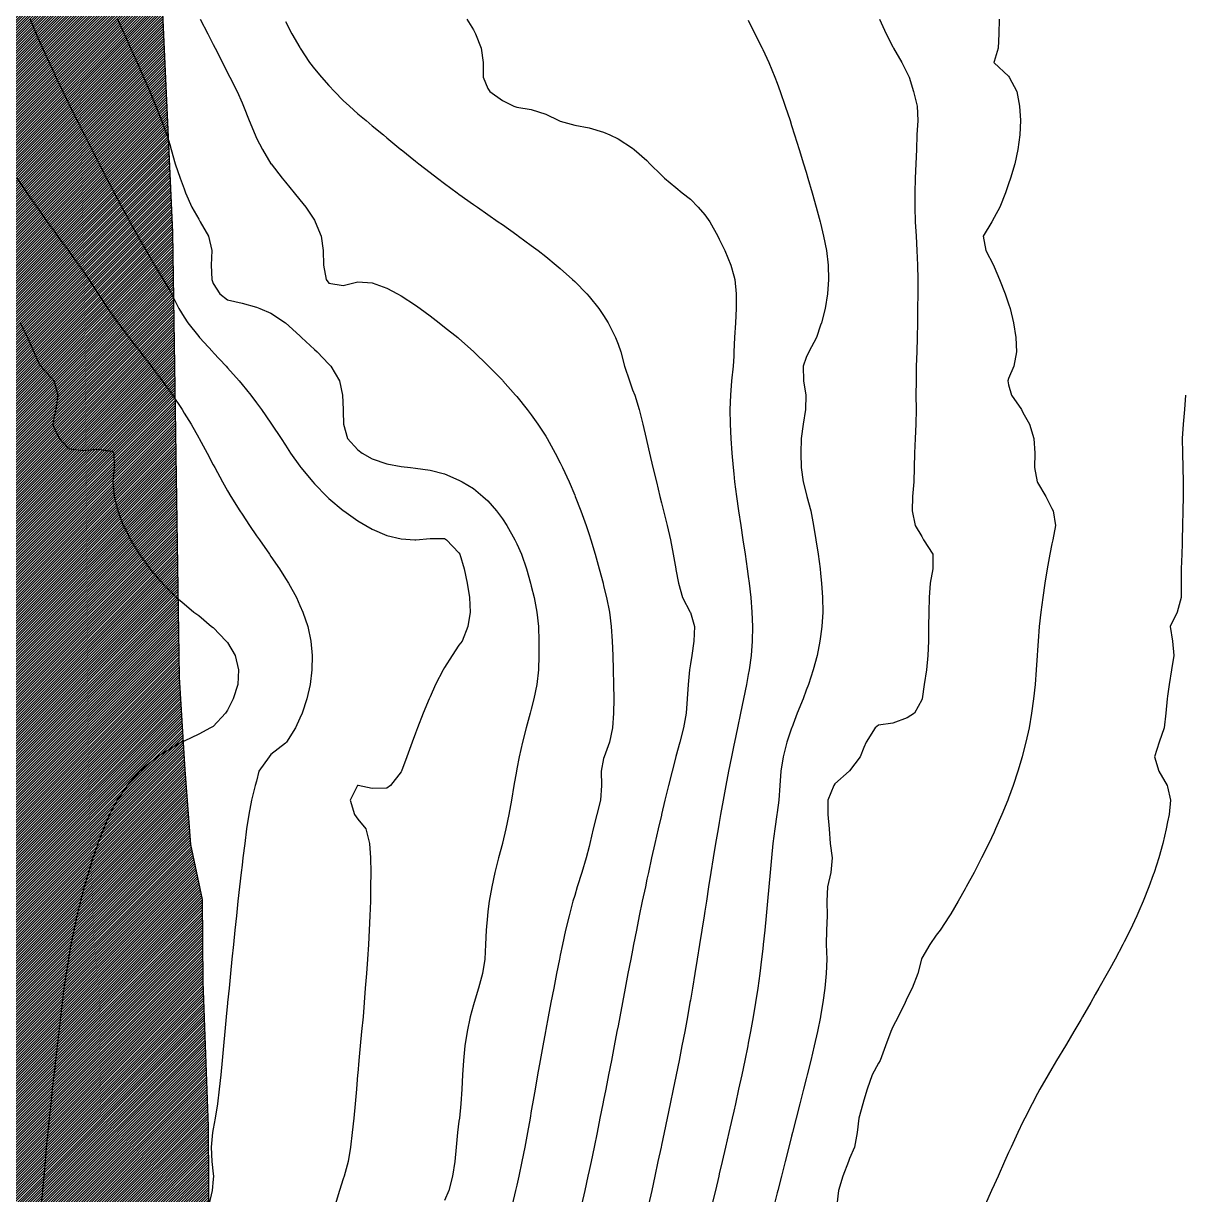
# Model space of a CAD drawing. Extents: x 771911 to 772814, y 1416488 to 1417835.
# Drawn here: x 772544.3 to 772624.6, y 1416984.9 to 1417065.9 of the extents above; entities that cross this region are included whole.
import ezdxf

# ---------------------------------------------------------------- set-up
doc = ezdxf.new("R2010")
doc.units = 0
doc.header["$MEASUREMENT"] = 0
doc.layers.get('0').update_dxf_attribs({"color": 1, "linetype": 'CONTINUOUS'})
for name, color, linetype in [('737', 1, 'CONTINUOUS'), ('737.5', 1, 'CONTINUOUS'), ('738', 1, 'CONTINUOUS'), ('738.5', 1, 'CONTINUOUS'), ('739', 1, 'CONTINUOUS'), ('739.5', 1, 'CONTINUOUS'), ('740', 1, 'CONTINUOUS'), ('740.5', 1, 'CONTINUOUS'), ('741', 1, 'CONTINUOUS'), ('741.5', 1, 'CONTINUOUS'), ('742', 1, 'CONTINUOUS'), ('Kanakpura Main Road', 1, 'CONTINUOUS')]:
    doc.layers.add(name, color=color, linetype=linetype)

msp = doc.modelspace()

# ---------------------------------------------------------------- hatches: boundary and pattern name
at = {"linetype": 'Continuous', "true_color": 0x636466}
h = msp.add_hatch(dxfattribs=at)
h.set_pattern_fill('ANSI31', color=251)
h.set_pattern_definition([(45, (0, 0), (-0.088388347648, 0.088388347648), [])])
h.paths.add_polyline_path([(772529.663, 1416893.852), (772532.317, 1416941.95), (772532.559, 1416965.999), (772532.076, 1416979.351), (772531.03, 1417012.248), (772527.506, 1417083.573), (772524.214, 1417156.039), (772523.418, 1417176.686), (772522.115, 1417199.353), (772521.536, 1417204.533), (772521.053, 1417207.976), (772520.579, 1417211.491), (772520.289, 1417217.122), (772519.964, 1417226.822), (772519.816, 1417250.68), (772520.273, 1417268.563), (772522.605, 1417283.282), (772525.522, 1417301.447), (772526.869, 1417311.396), (772528.059, 1417322.287), (772529.49, 1417328.093), (772530.294, 1417332.651), (772531.743, 1417352.789), (772532.693, 1417364.598), (772533.328, 1417370.55), (772534.985, 1417383.726), (772537.302, 1417392.88), (772541.291, 1417406.731), (772544.402, 1417414.385), (772551.62, 1417429.206), (772563.106, 1417447.417), (772576.99, 1417467.414), (772604.645, 1417507.847), (772622.742, 1417492.162), (772603.422, 1417461.711), (772599.931, 1417456.852), (772593.287, 1417446.476), (772583.409, 1417431.305), (772582.299, 1417429.519), (772575.61, 1417418.568), (772571.91, 1417411.49), (772569.783, 1417407.415), (772568.061, 1417403.473), (772565.556, 1417396.61), (772562.338, 1417386.636), (772560.247, 1417377.387), (772558.28, 1417369.665), (772557.765, 1417366.335), (772557.669, 1417361.187), (772557.106, 1417346.708), (772555.32, 1417330.701), (772553.41, 1417314.167), (772552.204, 1417306.285), (772550.032, 1417297.518), (772548.021, 1417282.477), (772546.407, 1417270.372), (772545.442, 1417261.942), (772545.287, 1417258.026), (772545.12, 1417252.547), (772545.217, 1417247.142), (772545.571, 1417235.88), (772545.93, 1417226.658), (772546.504, 1417216.736), (772547.298, 1417207.515), (772548.282, 1417183.926), (772549.625, 1417158.82), (772550.917, 1417141.964), (772551.963, 1417120.247), (772552.231, 1417098.685), (772552.601, 1417091.317), (772552.681, 1417088.405), (772552.874, 1417085.525), (772553.389, 1417078.816), (772554.617, 1417051.478), (772555.095, 1417020.708), (772555.465, 1417014.289), (772555.867, 1417009.141), (772556.679, 1417005.336), (772556.728, 1416999.64), (772557.09, 1416989.626), (772557.211, 1416970.001), (772557.202, 1416959.929), (772556.929, 1416946.383), (772556.768, 1416928.619), (772556.414, 1416914.819), (772555.683, 1416893.591), (772554.616, 1416887.551), (772553.346, 1416875.804), (772551.917, 1416862.628), (772549.853, 1416853.314), (772547.313, 1416846.224), (772542.339, 1416834.846), (772537.471, 1416825.692), (772534.666, 1416821.406), (772528.157, 1416814.209), (772521.966, 1416808.547), (772517.521, 1416805.742), (772511.224, 1416802.514), (772503.234, 1416799.339), (772493.709, 1416796.429), (772482.914, 1416793.783), (772460.847, 1416789.867), (772437.882, 1416784.364), (772432.008, 1416782.353), (772424.864, 1416779.178), (772419.678, 1416775.104), (772414.334, 1416769.653), (772411, 1416761.663), (772406.767, 1416744.835), (772403.803, 1416731.13), (772397.718, 1416704.513), (772394.278, 1416690.596), (772389.516, 1416667.841), (772365.332, 1416672.898), (772371.18, 1416700.941), (772378.229, 1416728.234), (772383.627, 1416750.728), (772386.926, 1416763.475), (772389.626, 1416774.422), (772393.375, 1416782.52), (772400.123, 1416791.518), (772409.271, 1416799.166), (772422.917, 1416806.064), (772434.914, 1416810.713), (772448.261, 1416813.862), (772458.458, 1416815.812), (772475.854, 1416818.961), (772486.052, 1416821.061), (772495.049, 1416824.36), (772501.048, 1416827.209), (772507.496, 1416830.508), (772513.345, 1416835.457), (772525.192, 1416864.1)])

# ---------------------------------------------------------------- linework, layer by layer
at = {"layer": '737', "color": 0, "linetype": 'Continuous'}
msp.add_polyline3d([(772624.679, 1417040.206, 737), (772624.604, 1417039.206, 737), (772624.508, 1417038.206, 737), (772624.443, 1417037.206, 737), (772624.464, 1417036.206, 737), (772624.491, 1417035.206, 737), (772624.501, 1417034.206, 737), (772624.501, 1417033.206, 737), (772624.49, 1417032.206, 737), (772624.47, 1417031.206, 737), (772624.442, 1417030.206, 737), (772624.434, 1417029.947, 737), (772624.409, 1417029.206, 737), (772624.378, 1417028.206, 737), (772624.368, 1417027.206, 737), (772624.382, 1417026.206, 737), (772624.089, 1417025.206, 737), (772623.618, 1417024.206, 737), (772623.763, 1417023.206, 737), (772623.856, 1417022.206, 737), (772623.7, 1417021.206, 737), (772623.534, 1417020.206, 737), (772623.434, 1417019.388, 737), (772623.41, 1417019.206, 737), (772623.31, 1417018.206, 737), (772623.191, 1417017.206, 737), (772622.855, 1417016.206, 737), (772622.531, 1417015.206, 737), (772622.819, 1417014.206, 737), (772623.407, 1417013.206, 737), (772623.434, 1417013.123, 737), (772623.643, 1417012.206, 737), (772623.532, 1417011.206, 737), (772623.434, 1417010.711, 737), (772623.326, 1417010.206, 737), (772623.103, 1417009.206, 737), (772622.829, 1417008.206, 737), (772622.498, 1417007.206, 737), (772622.434, 1417007.034, 737), (772622.137, 1417006.206, 737), (772621.737, 1417005.206, 737), (772621.434, 1417004.512, 737), (772621.303, 1417004.206, 737), (772620.836, 1417003.206, 737), (772620.434, 1417002.408, 737), (772620.333, 1417002.206, 737), (772619.802, 1417001.206, 737), (772619.434, 1417000.544, 737), (772619.247, 1417000.206, 737), (772618.683, 1416999.206, 737), (772618.434, 1416998.762, 737), (772618.114, 1416998.206, 737), (772617.542, 1416997.206, 737), (772617.434, 1416997.015, 737), (772616.956, 1416996.206, 737), (772616.434, 1416995.319, 737), (772616.364, 1416995.206, 737), (772615.759, 1416994.206, 737), (772615.434, 1416993.652, 737), (772615.165, 1416993.206, 737), (772614.595, 1416992.206, 737), (772614.434, 1416991.908, 737), (772614.058, 1416991.206, 737), (772613.556, 1416990.206, 737), (772613.434, 1416989.959, 737), (772613.077, 1416989.206, 737), (772612.613, 1416988.206, 737), (772612.434, 1416987.822, 737), (772612.159, 1416987.206, 737), (772611.707, 1416986.206, 737), (772611.434, 1416985.605, 737), (772611.26, 1416985.206, 737), (772610.818, 1416984.206, 737)], dxfattribs=at)
at = {"layer": '737.5', "color": 0, "linetype": 'Continuous'}
msp.add_polyline3d([(772611.794, 1417066.206, 737.5), (772611.761, 1417065.206, 737.5), (772611.713, 1417064.206, 737.5), (772611.434, 1417063.286, 737.5), (772611.423, 1417063.206, 737.5), (772611.434, 1417063.188, 737.5), (772612.434, 1417062.277, 737.5), (772612.477, 1417062.206, 737.5), (772612.999, 1417061.206, 737.5), (772613.198, 1417060.206, 737.5), (772613.257, 1417059.206, 737.5), (772613.215, 1417058.206, 737.5), (772613.086, 1417057.206, 737.5), (772612.866, 1417056.206, 737.5), (772612.567, 1417055.206, 737.5), (772612.434, 1417054.813, 737.5), (772612.219, 1417054.206, 737.5), (772611.821, 1417053.206, 737.5), (772611.434, 1417052.493, 737.5), (772611.278, 1417052.206, 737.5), (772610.69, 1417051.206, 737.5), (772610.86, 1417050.206, 737.5), (772611.394, 1417049.206, 737.5), (772611.434, 1417049.091, 737.5), (772611.803, 1417048.206, 737.5), (772612.203, 1417047.206, 737.5), (772612.434, 1417046.533, 737.5), (772612.54, 1417046.206, 737.5), (772612.771, 1417045.206, 737.5), (772612.929, 1417044.206, 737.5), (772612.977, 1417043.206, 737.5), (772612.79, 1417042.206, 737.5), (772612.434, 1417041.352, 737.5), (772612.391, 1417041.206, 737.5), (772612.434, 1417040.925, 737.5), (772612.632, 1417040.206, 737.5), (772613.329, 1417039.206, 737.5), (772613.434, 1417038.998, 737.5), (772613.879, 1417038.206, 737.5), (772614.191, 1417037.206, 737.5), (772614.25, 1417036.206, 737.5), (772614.234, 1417035.206, 737.5), (772614.418, 1417034.206, 737.5), (772614.434, 1417034.163, 737.5), (772615.016, 1417033.206, 737.5), (772615.434, 1417032.381, 737.5), (772615.524, 1417032.206, 737.5), (772615.68, 1417031.206, 737.5), (772615.501, 1417030.206, 737.5), (772615.434, 1417029.919, 737.5), (772615.29, 1417029.206, 737.5), (772615.113, 1417028.206, 737.5), (772614.954, 1417027.206, 737.5), (772614.806, 1417026.206, 737.5), (772614.672, 1417025.206, 737.5), (772614.561, 1417024.206, 737.5), (772614.475, 1417023.206, 737.5), (772614.434, 1417022.584, 737.5), (772614.41, 1417022.206, 737.5), (772614.349, 1417021.206, 737.5), (772614.274, 1417020.206, 737.5), (772614.169, 1417019.206, 737.5), (772614.029, 1417018.206, 737.5), (772613.851, 1417017.206, 737.5), (772613.636, 1417016.206, 737.5), (772613.434, 1417015.402, 737.5), (772613.381, 1417015.206, 737.5), (772613.088, 1417014.206, 737.5), (772612.755, 1417013.206, 737.5), (772612.434, 1417012.33, 737.5), (772612.385, 1417012.206, 737.5), (772611.977, 1417011.206, 737.5), (772611.538, 1417010.206, 737.5), (772611.434, 1417009.977, 737.5), (772611.066, 1417009.206, 737.5), (772610.568, 1417008.206, 737.5), (772610.434, 1417007.945, 737.5), (772610.048, 1417007.206, 737.5), (772609.51, 1417006.206, 737.5), (772609.434, 1417006.07, 737.5), (772608.954, 1417005.206, 737.5), (772608.434, 1417004.334, 737.5), (772608.361, 1417004.206, 737.5), (772607.718, 1417003.206, 737.5), (772607.434, 1417002.867, 737.5), (772606.982, 1417002.206, 737.5), (772606.434, 1417001.272, 737.5), (772606.405, 1417001.206, 737.5), (772606.153, 1417000.206, 737.5), (772605.779, 1416999.206, 737.5), (772605.434, 1416998.519, 737.5), (772605.291, 1416998.206, 737.5), (772604.793, 1416997.206, 737.5), (772604.434, 1416996.526, 737.5), (772604.294, 1416996.206, 737.5), (772603.929, 1416995.206, 737.5), (772603.561, 1416994.206, 737.5), (772603.434, 1416994.011, 737.5), (772603.003, 1416993.206, 737.5), (772602.654, 1416992.206, 737.5), (772602.434, 1416991.455, 737.5), (772602.367, 1416991.206, 737.5), (772602.091, 1416990.206, 737.5), (772601.961, 1416989.206, 737.5), (772601.776, 1416988.206, 737.5), (772601.434, 1416987.417, 737.5), (772601.357, 1416987.206, 737.5), (772600.981, 1416986.206, 737.5), (772600.67, 1416985.206, 737.5), (772600.556, 1416984.206, 737.5)], dxfattribs=at)
at = {"layer": '738', "color": 0, "linetype": 'Continuous'}
msp.add_polyline3d([(772603.518, 1417066.206, 738), (772603.979, 1417065.206, 738), (772604.434, 1417064.289, 738), (772604.477, 1417064.206, 738), (772605.067, 1417063.206, 738), (772605.434, 1417062.472, 738), (772605.552, 1417062.206, 738), (772605.861, 1417061.206, 738), (772606.127, 1417060.206, 738), (772606.156, 1417059.206, 738), (772606.102, 1417058.206, 738), (772606.061, 1417057.206, 738), (772606.019, 1417056.206, 738), (772605.978, 1417055.206, 738), (772605.95, 1417054.206, 738), (772605.949, 1417053.206, 738), (772605.985, 1417052.206, 738), (772606.053, 1417051.206, 738), (772606.103, 1417050.206, 738), (772606.132, 1417049.206, 738), (772606.153, 1417048.206, 738), (772606.157, 1417047.206, 738), (772606.146, 1417046.206, 738), (772606.129, 1417045.206, 738), (772606.108, 1417044.206, 738), (772606.082, 1417043.206, 738), (772606.056, 1417042.206, 738), (772606.036, 1417041.206, 738), (772606.031, 1417040.206, 738), (772606.045, 1417039.206, 738), (772606.034, 1417038.206, 738), (772605.973, 1417037.206, 738), (772605.928, 1417036.206, 738), (772605.913, 1417035.206, 738), (772605.886, 1417034.206, 738), (772605.802, 1417033.206, 738), (772605.774, 1417032.206, 738), (772605.967, 1417031.206, 738), (772606.434, 1417030.427, 738), (772606.564, 1417030.206, 738), (772607.191, 1417029.206, 738), (772607.207, 1417028.206, 738), (772607.018, 1417027.206, 738), (772606.943, 1417026.206, 738), (772606.92, 1417025.206, 738), (772606.909, 1417024.206, 738), (772606.893, 1417023.206, 738), (772606.853, 1417022.206, 738), (772606.759, 1417021.206, 738), (772606.598, 1417020.206, 738), (772606.456, 1417019.206, 738), (772606.434, 1417019.14, 738), (772605.923, 1417018.206, 738), (772605.434, 1417017.896, 738), (772604.434, 1417017.517, 738), (772603.434, 1417017.385, 738), (772603.223, 1417017.206, 738), (772602.592, 1417016.206, 738), (772602.434, 1417015.843, 738), (772602.177, 1417015.206, 738), (772601.434, 1417014.231, 738), (772601.409, 1417014.206, 738), (772600.434, 1417013.322, 738), (772600.355, 1417013.206, 738), (772599.928, 1417012.206, 738), (772599.943, 1417011.206, 738), (772600.027, 1417010.206, 738), (772600.107, 1417009.206, 738), (772600.239, 1417008.206, 738), (772600.144, 1417007.206, 738), (772599.905, 1417006.206, 738), (772599.859, 1417005.206, 738), (772599.904, 1417004.206, 738), (772599.848, 1417003.206, 738), (772599.832, 1417002.206, 738), (772599.859, 1417001.206, 738), (772599.831, 1417000.206, 738), (772599.738, 1416999.206, 738), (772599.599, 1416998.206, 738), (772599.434, 1416997.272, 738), (772599.422, 1416997.206, 738), (772599.221, 1416996.206, 738), (772598.995, 1416995.206, 738), (772598.753, 1416994.206, 738), (772598.504, 1416993.206, 738), (772598.434, 1416992.929, 738), (772598.254, 1416992.206, 738), (772598.004, 1416991.206, 738), (772597.752, 1416990.206, 738), (772597.497, 1416989.206, 738), (772597.434, 1416988.962, 738), (772597.239, 1416988.206, 738), (772596.982, 1416987.206, 738), (772596.726, 1416986.206, 738), (772596.474, 1416985.206, 738), (772596.434, 1416985.046, 738), (772596.225, 1416984.206, 738)], dxfattribs=at)
at = {"layer": '738.5', "color": 0, "linetype": 'Continuous'}
msp.add_polyline3d([(772594.434, 1417066.149, 738.5), (772594.9, 1417065.206, 738.5), (772595.392, 1417064.206, 738.5), (772595.434, 1417064.119, 738.5), (772595.852, 1417063.206, 738.5), (772596.27, 1417062.206, 738.5), (772596.434, 1417061.789, 738.5), (772596.647, 1417061.206, 738.5), (772596.994, 1417060.206, 738.5), (772597.324, 1417059.206, 738.5), (772597.434, 1417058.866, 738.5), (772597.638, 1417058.206, 738.5), (772597.947, 1417057.206, 738.5), (772598.254, 1417056.206, 738.5), (772598.434, 1417055.625, 738.5), (772598.557, 1417055.206, 738.5), (772598.852, 1417054.206, 738.5), (772599.14, 1417053.206, 738.5), (772599.408, 1417052.206, 738.5), (772599.434, 1417052.101, 738.5), (772599.647, 1417051.206, 738.5), (772599.839, 1417050.206, 738.5), (772599.957, 1417049.206, 738.5), (772599.987, 1417048.206, 738.5), (772599.922, 1417047.206, 738.5), (772599.753, 1417046.206, 738.5), (772599.492, 1417045.206, 738.5), (772599.434, 1417045.045, 738.5), (772599.156, 1417044.206, 738.5), (772598.632, 1417043.206, 738.5), (772598.434, 1417042.812, 738.5), (772598.226, 1417042.206, 738.5), (772598.261, 1417041.206, 738.5), (772598.412, 1417040.206, 738.5), (772598.386, 1417039.206, 738.5), (772598.234, 1417038.206, 738.5), (772598.106, 1417037.206, 738.5), (772598.068, 1417036.206, 738.5), (772598.091, 1417035.206, 738.5), (772598.237, 1417034.206, 738.5), (772598.434, 1417033.409, 738.5), (772598.491, 1417033.206, 738.5), (772598.756, 1417032.206, 738.5), (772598.956, 1417031.206, 738.5), (772599.116, 1417030.206, 738.5), (772599.264, 1417029.206, 738.5), (772599.398, 1417028.206, 738.5), (772599.434, 1417027.871, 738.5), (772599.508, 1417027.206, 738.5), (772599.575, 1417026.206, 738.5), (772599.584, 1417025.206, 738.5), (772599.526, 1417024.206, 738.5), (772599.434, 1417023.515, 738.5), (772599.396, 1417023.206, 738.5), (772599.2, 1417022.206, 738.5), (772598.931, 1417021.206, 738.5), (772598.596, 1417020.206, 738.5), (772598.434, 1417019.8, 738.5), (772598.223, 1417019.206, 738.5), (772597.829, 1417018.206, 738.5), (772597.445, 1417017.206, 738.5), (772597.434, 1417017.176, 738.5), (772597.112, 1417016.206, 738.5), (772596.852, 1417015.206, 738.5), (772596.685, 1417014.206, 738.5), (772596.623, 1417013.206, 738.5), (772596.552, 1417012.206, 738.5), (772596.434, 1417011.338, 738.5), (772596.412, 1417011.206, 738.5), (772596.264, 1417010.206, 738.5), (772596.138, 1417009.206, 738.5), (772596.038, 1417008.206, 738.5), (772595.947, 1417007.206, 738.5), (772595.856, 1417006.206, 738.5), (772595.764, 1417005.206, 738.5), (772595.669, 1417004.206, 738.5), (772595.571, 1417003.206, 738.5), (772595.466, 1417002.206, 738.5), (772595.434, 1417001.923, 738.5), (772595.352, 1417001.206, 738.5), (772595.226, 1417000.206, 738.5), (772595.087, 1416999.206, 738.5), (772594.935, 1416998.206, 738.5), (772594.768, 1416997.206, 738.5), (772594.588, 1416996.206, 738.5), (772594.434, 1416995.401, 738.5), (772594.397, 1416995.206, 738.5), (772594.196, 1416994.206, 738.5), (772593.987, 1416993.206, 738.5), (772593.771, 1416992.206, 738.5), (772593.55, 1416991.206, 738.5), (772593.434, 1416990.691, 738.5), (772593.324, 1416990.206, 738.5), (772593.096, 1416989.206, 738.5), (772592.865, 1416988.206, 738.5), (772592.632, 1416987.206, 738.5), (772592.434, 1416986.355, 738.5), (772592.399, 1416986.206, 738.5), (772592.164, 1416985.206, 738.5), (772591.929, 1416984.206, 738.5)], dxfattribs=at)
at = {"layer": '739', "color": 0, "linetype": 'Continuous'}
msp.add_polyline3d([(772574.977, 1417066.206, 739), (772575.434, 1417065.481, 739), (772575.573, 1417065.206, 739), (772575.965, 1417064.206, 739), (772576.108, 1417063.206, 739), (772576.1, 1417062.206, 739), (772576.434, 1417061.413, 739), (772576.563, 1417061.206, 739), (772577.434, 1417060.597, 739), (772578.237, 1417060.206, 739), (772578.434, 1417060.123, 739), (772579.434, 1417059.964, 739), (772580.434, 1417059.642, 739), (772581.334, 1417059.206, 739), (772581.434, 1417059.165, 739), (772582.434, 1417058.885, 739), (772583.434, 1417058.7, 739), (772584.434, 1417058.404, 739), (772584.872, 1417058.206, 739), (772585.434, 1417057.938, 739), (772586.434, 1417057.301, 739), (772586.551, 1417057.206, 739), (772587.434, 1417056.439, 739), (772587.622, 1417056.206, 739), (772588.434, 1417055.422, 739), (772588.653, 1417055.206, 739), (772589.434, 1417054.578, 739), (772589.872, 1417054.206, 739), (772590.434, 1417053.76, 739), (772590.973, 1417053.206, 739), (772591.434, 1417052.683, 739), (772591.782, 1417052.206, 739), (772592.342, 1417051.206, 739), (772592.434, 1417050.999, 739), (772592.826, 1417050.206, 739), (772593.22, 1417049.206, 739), (772593.434, 1417048.462, 739), (772593.504, 1417048.206, 739), (772593.606, 1417047.206, 739), (772593.608, 1417046.206, 739), (772593.559, 1417045.206, 739), (772593.495, 1417044.206, 739), (772593.449, 1417043.206, 739), (772593.434, 1417042.901, 739), (772593.394, 1417042.206, 739), (772593.283, 1417041.206, 739), (772593.201, 1417040.206, 739), (772593.172, 1417039.206, 739), (772593.182, 1417038.206, 739), (772593.222, 1417037.206, 739), (772593.291, 1417036.206, 739), (772593.383, 1417035.206, 739), (772593.434, 1417034.768, 739), (772593.496, 1417034.206, 739), (772593.626, 1417033.206, 739), (772593.768, 1417032.206, 739), (772593.918, 1417031.206, 739), (772594.07, 1417030.206, 739), (772594.219, 1417029.206, 739), (772594.362, 1417028.206, 739), (772594.434, 1417027.671, 739), (772594.495, 1417027.206, 739), (772594.611, 1417026.206, 739), (772594.695, 1417025.206, 739), (772594.733, 1417024.206, 739), (772594.715, 1417023.206, 739), (772594.633, 1417022.206, 739), (772594.491, 1417021.206, 739), (772594.434, 1417020.899, 739), (772594.308, 1417020.206, 739), (772594.104, 1417019.206, 739), (772593.892, 1417018.206, 739), (772593.681, 1417017.206, 739), (772593.474, 1417016.206, 739), (772593.434, 1417016.001, 739), (772593.274, 1417015.206, 739), (772593.081, 1417014.206, 739), (772592.894, 1417013.206, 739), (772592.709, 1417012.206, 739), (772592.528, 1417011.206, 739), (772592.434, 1417010.665, 739), (772592.351, 1417010.206, 739), (772592.179, 1417009.206, 739), (772592.013, 1417008.206, 739), (772591.852, 1417007.206, 739), (772591.694, 1417006.206, 739), (772591.539, 1417005.206, 739), (772591.434, 1417004.52, 739), (772591.384, 1417004.206, 739), (772591.228, 1417003.206, 739), (772591.07, 1417002.206, 739), (772590.91, 1417001.206, 739), (772590.746, 1417000.206, 739), (772590.578, 1416999.206, 739), (772590.434, 1416998.376, 739), (772590.404, 1416998.206, 739), (772590.225, 1416997.206, 739), (772590.04, 1416996.206, 739), (772589.85, 1416995.206, 739), (772589.655, 1416994.206, 739), (772589.456, 1416993.206, 739), (772589.434, 1416993.097, 739), (772589.252, 1416992.206, 739), (772589.044, 1416991.206, 739), (772588.833, 1416990.206, 739), (772588.621, 1416989.206, 739), (772588.434, 1416988.333, 739), (772588.406, 1416988.206, 739), (772588.19, 1416987.206, 739), (772587.974, 1416986.206, 739), (772587.76, 1416985.206, 739), (772587.549, 1416984.206, 739)], dxfattribs=at)
at = {"layer": '739.5', "color": 0, "linetype": 'Continuous'}
msp.add_polyline3d([(772562.434, 1417066.059, 739.5), (772562.885, 1417065.206, 739.5), (772563.434, 1417064.245, 739.5), (772563.455, 1417064.206, 739.5), (772564.101, 1417063.206, 739.5), (772564.434, 1417062.775, 739.5), (772564.927, 1417062.206, 739.5), (772565.434, 1417061.618, 739.5), (772565.833, 1417061.206, 739.5), (772566.434, 1417060.58, 739.5), (772566.858, 1417060.206, 739.5), (772567.434, 1417059.675, 739.5), (772568.006, 1417059.206, 739.5), (772568.434, 1417058.833, 739.5), (772569.206, 1417058.206, 739.5), (772569.434, 1417058.011, 739.5), (772570.421, 1417057.206, 739.5), (772570.434, 1417057.196, 739.5), (772571.434, 1417056.386, 739.5), (772571.664, 1417056.206, 739.5), (772572.434, 1417055.599, 739.5), (772572.952, 1417055.206, 739.5), (772573.434, 1417054.841, 739.5), (772574.302, 1417054.206, 739.5), (772574.434, 1417054.11, 739.5), (772575.434, 1417053.398, 739.5), (772575.71, 1417053.206, 739.5), (772576.434, 1417052.699, 739.5), (772577.142, 1417052.206, 739.5), (772577.434, 1417052.001, 739.5), (772578.434, 1417051.293, 739.5), (772578.555, 1417051.206, 739.5), (772579.434, 1417050.563, 739.5), (772579.905, 1417050.206, 739.5), (772580.434, 1417049.797, 739.5), (772581.156, 1417049.206, 739.5), (772581.434, 1417048.971, 739.5), (772582.288, 1417048.206, 739.5), (772582.434, 1417048.072, 739.5), (772583.279, 1417047.206, 739.5), (772583.434, 1417047.036, 739.5), (772584.094, 1417046.206, 739.5), (772584.434, 1417045.725, 739.5), (772584.75, 1417045.206, 739.5), (772585.252, 1417044.206, 739.5), (772585.434, 1417043.745, 739.5), (772585.62, 1417043.206, 739.5), (772585.888, 1417042.206, 739.5), (772586.214, 1417041.206, 739.5), (772586.434, 1417040.582, 739.5), (772586.583, 1417040.206, 739.5), (772586.894, 1417039.206, 739.5), (772587.147, 1417038.206, 739.5), (772587.382, 1417037.206, 739.5), (772587.434, 1417036.993, 739.5), (772587.612, 1417036.206, 739.5), (772587.843, 1417035.206, 739.5), (772588.08, 1417034.206, 739.5), (772588.323, 1417033.206, 739.5), (772588.434, 1417032.77, 739.5), (772588.57, 1417032.206, 739.5), (772588.824, 1417031.206, 739.5), (772589.049, 1417030.206, 739.5), (772589.235, 1417029.206, 739.5), (772589.423, 1417028.206, 739.5), (772589.434, 1417028.155, 739.5), (772589.616, 1417027.206, 739.5), (772589.882, 1417026.206, 739.5), (772590.427, 1417025.206, 739.5), (772590.434, 1417025.189, 739.5), (772590.73, 1417024.206, 739.5), (772590.677, 1417023.206, 739.5), (772590.524, 1417022.206, 739.5), (772590.434, 1417021.632, 739.5), (772590.371, 1417021.206, 739.5), (772590.272, 1417020.206, 739.5), (772590.223, 1417019.206, 739.5), (772590.151, 1417018.206, 739.5), (772589.969, 1417017.206, 739.5), (772589.702, 1417016.206, 739.5), (772589.434, 1417015.218, 739.5), (772589.43, 1417015.206, 739.5), (772589.167, 1417014.206, 739.5), (772588.919, 1417013.206, 739.5), (772588.679, 1417012.206, 739.5), (772588.443, 1417011.206, 739.5), (772588.434, 1417011.164, 739.5), (772588.207, 1417010.206, 739.5), (772587.976, 1417009.206, 739.5), (772587.752, 1417008.206, 739.5), (772587.535, 1417007.206, 739.5), (772587.434, 1417006.728, 739.5), (772587.32, 1417006.206, 739.5), (772587.11, 1417005.206, 739.5), (772586.904, 1417004.206, 739.5), (772586.702, 1417003.206, 739.5), (772586.505, 1417002.206, 739.5), (772586.434, 1417001.834, 739.5), (772586.31, 1417001.206, 739.5), (772586.117, 1417000.206, 739.5), (772585.927, 1416999.206, 739.5), (772585.737, 1416998.206, 739.5), (772585.548, 1416997.206, 739.5), (772585.434, 1416996.603, 739.5), (772585.358, 1416996.206, 739.5), (772585.165, 1416995.206, 739.5), (772584.972, 1416994.206, 739.5), (772584.778, 1416993.206, 739.5), (772584.582, 1416992.206, 739.5), (772584.434, 1416991.456, 739.5), (772584.384, 1416991.206, 739.5), (772584.183, 1416990.206, 739.5), (772583.979, 1416989.206, 739.5), (772583.773, 1416988.206, 739.5), (772583.564, 1416987.206, 739.5), (772583.434, 1416986.595, 739.5), (772583.35, 1416986.206, 739.5), (772583.132, 1416985.206, 739.5), (772582.909, 1416984.206, 739.5)], dxfattribs=at)
at = {"layer": '740', "color": 0, "linetype": 'Continuous'}
msp.add_polyline3d([(772556.547, 1417066.206, 740), (772557.056, 1417065.206, 740), (772557.434, 1417064.459, 740), (772557.563, 1417064.206, 740), (772558.071, 1417063.206, 740), (772558.434, 1417062.495, 740), (772558.582, 1417062.206, 740), (772559.09, 1417061.206, 740), (772559.434, 1417060.421, 740), (772559.534, 1417060.206, 740), (772559.916, 1417059.206, 740), (772560.333, 1417058.206, 740), (772560.434, 1417057.982, 740), (772560.836, 1417057.206, 740), (772561.434, 1417056.214, 740), (772561.438, 1417056.206, 740), (772562.206, 1417055.206, 740), (772562.434, 1417054.944, 740), (772563.046, 1417054.206, 740), (772563.434, 1417053.713, 740), (772563.845, 1417053.206, 740), (772564.434, 1417052.308, 740), (772564.498, 1417052.206, 740), (772564.904, 1417051.206, 740), (772565.041, 1417050.206, 740), (772565.057, 1417049.206, 740), (772565.258, 1417048.206, 740), (772565.434, 1417047.946, 740), (772566.434, 1417047.8, 740), (772567.434, 1417048.04, 740), (772568.434, 1417047.97, 740), (772569.434, 1417047.609, 740), (772570.188, 1417047.206, 740), (772570.434, 1417047.074, 740), (772571.434, 1417046.426, 740), (772571.747, 1417046.206, 740), (772572.434, 1417045.685, 740), (772573.074, 1417045.206, 740), (772573.434, 1417044.903, 740), (772574.351, 1417044.206, 740), (772574.434, 1417044.134, 740), (772575.434, 1417043.236, 740), (772575.465, 1417043.206, 740), (772576.434, 1417042.249, 740), (772576.475, 1417042.206, 740), (772577.434, 1417041.236, 740), (772577.46, 1417041.206, 740), (772578.345, 1417040.206, 740), (772578.434, 1417040.11, 740), (772579.146, 1417039.206, 740), (772579.434, 1417038.85, 740), (772579.878, 1417038.206, 740), (772580.434, 1417037.366, 740), (772580.527, 1417037.206, 740), (772581.088, 1417036.206, 740), (772581.434, 1417035.529, 740), (772581.589, 1417035.206, 740), (772582.046, 1417034.206, 740), (772582.434, 1417033.292, 740), (772582.469, 1417033.206, 740), (772582.859, 1417032.206, 740), (772583.22, 1417031.206, 740), (772583.434, 1417030.567, 740), (772583.552, 1417030.206, 740), (772583.856, 1417029.206, 740), (772584.135, 1417028.206, 740), (772584.392, 1417027.206, 740), (772584.434, 1417027.025, 740), (772584.632, 1417026.206, 740), (772584.838, 1417025.206, 740), (772584.96, 1417024.206, 740), (772585.027, 1417023.206, 740), (772585.069, 1417022.206, 740), (772585.099, 1417021.206, 740), (772585.12, 1417020.206, 740), (772585.131, 1417019.206, 740), (772585.118, 1417018.206, 740), (772585.052, 1417017.206, 740), (772584.846, 1417016.206, 740), (772584.466, 1417015.206, 740), (772584.434, 1417015.089, 740), (772584.258, 1417014.206, 740), (772584.278, 1417013.206, 740), (772584.23, 1417012.206, 740), (772583.96, 1417011.206, 740), (772583.717, 1417010.206, 740), (772583.487, 1417009.206, 740), (772583.434, 1417008.999, 740), (772583.233, 1417008.206, 740), (772582.928, 1417007.206, 740), (772582.61, 1417006.206, 740), (772582.434, 1417005.597, 740), (772582.314, 1417005.206, 740), (772582.045, 1417004.206, 740), (772581.805, 1417003.206, 740), (772581.585, 1417002.206, 740), (772581.434, 1417001.473, 740), (772581.378, 1417001.206, 740), (772581.177, 1417000.206, 740), (772580.981, 1416999.206, 740), (772580.787, 1416998.206, 740), (772580.597, 1416997.206, 740), (772580.434, 1416996.336, 740), (772580.409, 1416996.206, 740), (772580.223, 1416995.206, 740), (772580.043, 1416994.206, 740), (772579.867, 1416993.206, 740), (772579.694, 1416992.206, 740), (772579.522, 1416991.206, 740), (772579.434, 1416990.703, 740), (772579.347, 1416990.206, 740), (772579.17, 1416989.206, 740), (772578.984, 1416988.206, 740), (772578.789, 1416987.206, 740), (772578.579, 1416986.206, 740), (772578.434, 1416985.567, 740), (772578.352, 1416985.206, 740), (772578.105, 1416984.206, 740)], dxfattribs=at)
at = {"layer": '740.5', "color": 0, "linetype": 'Continuous'}
msp.add_polyline3d([(772550.822, 1417066.206, 740.5), (772551.271, 1417065.206, 740.5), (772551.434, 1417064.845, 740.5), (772551.721, 1417064.206, 740.5), (772552.172, 1417063.206, 740.5), (772552.434, 1417062.619, 740.5), (772552.618, 1417062.206, 740.5), (772553.054, 1417061.206, 740.5), (772553.434, 1417060.303, 740.5), (772553.474, 1417060.206, 740.5), (772553.87, 1417059.206, 740.5), (772554.224, 1417058.206, 740.5), (772554.434, 1417057.549, 740.5), (772554.533, 1417057.206, 740.5), (772554.814, 1417056.206, 740.5), (772555.147, 1417055.206, 740.5), (772555.434, 1417054.471, 740.5), (772555.52, 1417054.206, 740.5), (772555.956, 1417053.206, 740.5), (772556.434, 1417052.382, 740.5), (772556.545, 1417052.206, 740.5), (772557.106, 1417051.206, 740.5), (772557.351, 1417050.206, 740.5), (772557.308, 1417049.206, 740.5), (772557.336, 1417048.206, 740.5), (772557.434, 1417047.924, 740.5), (772557.885, 1417047.206, 740.5), (772558.434, 1417046.806, 740.5), (772559.434, 1417046.572, 740.5), (772560.434, 1417046.3, 740.5), (772560.664, 1417046.206, 740.5), (772561.434, 1417045.872, 740.5), (772562.434, 1417045.213, 740.5), (772562.441, 1417045.206, 740.5), (772563.434, 1417044.319, 740.5), (772563.553, 1417044.206, 740.5), (772564.434, 1417043.366, 740.5), (772564.624, 1417043.206, 740.5), (772565.434, 1417042.341, 740.5), (772565.576, 1417042.206, 740.5), (772566.172, 1417041.206, 740.5), (772566.386, 1417040.206, 740.5), (772566.433, 1417039.206, 740.5), (772566.434, 1417039.098, 740.5), (772566.438, 1417038.206, 740.5), (772566.722, 1417037.206, 740.5), (772567.434, 1417036.421, 740.5), (772567.732, 1417036.206, 740.5), (772568.434, 1417035.811, 740.5), (772569.434, 1417035.464, 740.5), (772570.434, 1417035.274, 740.5), (772571.08, 1417035.206, 740.5), (772571.434, 1417035.162, 740.5), (772572.434, 1417035.017, 740.5), (772573.434, 1417034.758, 740.5), (772574.434, 1417034.337, 740.5), (772574.661, 1417034.206, 740.5), (772575.434, 1417033.749, 740.5), (772576.089, 1417033.206, 740.5), (772576.434, 1417032.894, 740.5), (772577.027, 1417032.206, 740.5), (772577.434, 1417031.66, 740.5), (772577.731, 1417031.206, 740.5), (772578.298, 1417030.206, 740.5), (772578.434, 1417029.922, 740.5), (772578.756, 1417029.206, 740.5), (772579.102, 1417028.206, 740.5), (772579.384, 1417027.206, 740.5), (772579.434, 1417026.999, 740.5), (772579.625, 1417026.206, 740.5), (772579.811, 1417025.206, 740.5), (772579.925, 1417024.206, 740.5), (772579.965, 1417023.206, 740.5), (772579.959, 1417022.206, 740.5), (772579.921, 1417021.206, 740.5), (772579.82, 1417020.206, 740.5), (772579.619, 1417019.206, 740.5), (772579.434, 1417018.5, 740.5), (772579.346, 1417018.206, 740.5), (772579.068, 1417017.206, 740.5), (772578.818, 1417016.206, 740.5), (772578.596, 1417015.206, 740.5), (772578.434, 1417014.365, 740.5), (772578.402, 1417014.206, 740.5), (772578.224, 1417013.206, 740.5), (772578.057, 1417012.206, 740.5), (772577.883, 1417011.206, 740.5), (772577.677, 1417010.206, 740.5), (772577.434, 1417009.217, 740.5), (772577.431, 1417009.206, 740.5), (772577.167, 1417008.206, 740.5), (772576.915, 1417007.206, 740.5), (772576.696, 1417006.206, 740.5), (772576.522, 1417005.206, 740.5), (772576.434, 1417004.497, 740.5), (772576.397, 1417004.206, 740.5), (772576.319, 1417003.206, 740.5), (772576.275, 1417002.206, 740.5), (772576.216, 1417001.206, 740.5), (772576.053, 1417000.206, 740.5), (772575.772, 1416999.206, 740.5), (772575.475, 1416998.206, 740.5), (772575.434, 1416998.043, 740.5), (772575.206, 1416997.206, 740.5), (772574.995, 1416996.206, 740.5), (772574.84, 1416995.206, 740.5), (772574.736, 1416994.206, 740.5), (772574.674, 1416993.206, 740.5), (772574.628, 1416992.206, 740.5), (772574.569, 1416991.206, 740.5), (772574.46, 1416990.206, 740.5), (772574.434, 1416990.003, 740.5), (772574.323, 1416989.206, 740.5), (772574.238, 1416988.206, 740.5), (772574.151, 1416987.206, 740.5), (772573.988, 1416986.206, 740.5), (772573.739, 1416985.206, 740.5), (772573.434, 1416984.517, 740.5)], dxfattribs=at)
at = {"layer": '741', "color": 0, "linetype": 'Continuous'}
msp.add_polyline3d([(772544.784, 1417066.206, 741), (772545.2, 1417065.206, 741), (772545.434, 1417064.674, 741), (772545.635, 1417064.206, 741), (772546.087, 1417063.206, 741), (772546.434, 1417062.472, 741), (772546.556, 1417062.206, 741), (772547.036, 1417061.206, 741), (772547.434, 1417060.406, 741), (772547.53, 1417060.206, 741), (772548.027, 1417059.206, 741), (772548.434, 1417058.41, 741), (772548.534, 1417058.206, 741), (772549.039, 1417057.206, 741), (772549.434, 1417056.446, 741), (772549.553, 1417056.206, 741), (772550.066, 1417055.206, 741), (772550.434, 1417054.513, 741), (772550.59, 1417054.206, 741), (772551.12, 1417053.206, 741), (772551.434, 1417052.639, 741), (772551.664, 1417052.206, 741), (772552.222, 1417051.206, 741), (772552.434, 1417050.842, 741), (772552.793, 1417050.206, 741), (772553.384, 1417049.206, 741), (772553.434, 1417049.125, 741), (772553.985, 1417048.206, 741), (772554.434, 1417047.438, 741), (772554.546, 1417047.206, 741), (772555.054, 1417046.206, 741), (772555.434, 1417045.607, 741), (772555.691, 1417045.206, 741), (772556.434, 1417044.267, 741), (772556.489, 1417044.206, 741), (772557.401, 1417043.206, 741), (772557.434, 1417043.169, 741), (772558.339, 1417042.206, 741), (772558.434, 1417042.096, 741), (772559.23, 1417041.206, 741), (772559.434, 1417040.954, 741), (772560.044, 1417040.206, 741), (772560.434, 1417039.683, 741), (772560.785, 1417039.206, 741), (772561.434, 1417038.263, 741), (772561.471, 1417038.206, 741), (772562.126, 1417037.206, 741), (772562.434, 1417036.748, 741), (772562.788, 1417036.206, 741), (772563.434, 1417035.308, 741), (772563.508, 1417035.206, 741), (772564.325, 1417034.206, 741), (772564.434, 1417034.082, 741), (772565.293, 1417033.206, 741), (772565.434, 1417033.068, 741), (772566.434, 1417032.228, 741), (772566.465, 1417032.206, 741), (772567.434, 1417031.513, 741), (772567.988, 1417031.206, 741), (772568.434, 1417030.94, 741), (772569.434, 1417030.51, 741), (772570.434, 1417030.263, 741), (772571.384, 1417030.206, 741), (772571.434, 1417030.203, 741), (772571.455, 1417030.206, 741), (772572.434, 1417030.303, 741), (772573.434, 1417030.293, 741), (772573.578, 1417030.206, 741), (772574.434, 1417029.306, 741), (772574.49, 1417029.206, 741), (772574.792, 1417028.206, 741), (772574.993, 1417027.206, 741), (772575.152, 1417026.206, 741), (772575.208, 1417025.206, 741), (772575.042, 1417024.206, 741), (772574.655, 1417023.206, 741), (772574.434, 1417022.908, 741), (772573.955, 1417022.206, 741), (772573.434, 1417021.373, 741), (772573.337, 1417021.206, 741), (772572.82, 1417020.206, 741), (772572.434, 1417019.344, 741), (772572.373, 1417019.206, 741), (772571.958, 1417018.206, 741), (772571.572, 1417017.206, 741), (772571.434, 1417016.826, 741), (772571.194, 1417016.206, 741), (772570.821, 1417015.206, 741), (772570.456, 1417014.206, 741), (772570.434, 1417014.153, 741), (772569.707, 1417013.206, 741), (772569.434, 1417013.022, 741), (772568.434, 1417013.014, 741), (772567.462, 1417013.206, 741), (772567.434, 1417013.21, 741), (772567.422, 1417013.206, 741), (772566.909, 1417012.206, 741), (772567.209, 1417011.206, 741), (772567.434, 1417010.888, 741), (772567.982, 1417010.206, 741), (772568.243, 1417009.206, 741), (772568.309, 1417008.206, 741), (772568.33, 1417007.206, 741), (772568.324, 1417006.206, 741), (772568.304, 1417005.206, 741), (772568.272, 1417004.206, 741), (772568.231, 1417003.206, 741), (772568.178, 1417002.206, 741), (772568.112, 1417001.206, 741), (772568.034, 1417000.206, 741), (772567.955, 1416999.206, 741), (772567.879, 1416998.206, 741), (772567.801, 1416997.206, 741), (772567.696, 1416996.206, 741), (772567.589, 1416995.206, 741), (772567.5, 1416994.206, 741), (772567.434, 1416993.33, 741), (772567.424, 1416993.206, 741), (772567.35, 1416992.206, 741), (772567.265, 1416991.206, 741), (772567.162, 1416990.206, 741), (772567.045, 1416989.206, 741), (772566.924, 1416988.206, 741), (772566.769, 1416987.206, 741), (772566.497, 1416986.206, 741), (772566.434, 1416986.017, 741), (772566.177, 1416985.206, 741), (772565.868, 1416984.206, 741)], dxfattribs=at)
at = {"layer": '741.5', "color": 0, "linetype": 'Continuous'}
msp.add_polyline3d([(772543.864, 1417055.206, 741.5), (772544.434, 1417054.396, 741.5), (772544.561, 1417054.206, 741.5), (772545.25, 1417053.206, 741.5), (772545.434, 1417052.947, 741.5), (772545.946, 1417052.206, 741.5), (772546.434, 1417051.543, 741.5), (772546.671, 1417051.206, 741.5), (772547.424, 1417050.206, 741.5), (772547.434, 1417050.195, 741.5), (772548.155, 1417049.206, 741.5), (772548.434, 1417048.81, 741.5), (772548.838, 1417048.206, 741.5), (772549.434, 1417047.284, 741.5), (772549.484, 1417047.206, 741.5), (772550.148, 1417046.206, 741.5), (772550.434, 1417045.802, 741.5), (772550.851, 1417045.206, 741.5), (772551.434, 1417044.435, 741.5), (772551.601, 1417044.206, 741.5), (772552.385, 1417043.206, 741.5), (772552.434, 1417043.147, 741.5), (772553.159, 1417042.206, 741.5), (772553.434, 1417041.846, 741.5), (772553.913, 1417041.206, 741.5), (772554.434, 1417040.476, 741.5), (772554.626, 1417040.206, 741.5), (772555.286, 1417039.206, 741.5), (772555.434, 1417038.959, 741.5), (772555.903, 1417038.206, 741.5), (772556.434, 1417037.267, 741.5), (772556.47, 1417037.206, 741.5), (772557.014, 1417036.206, 741.5), (772557.434, 1417035.396, 741.5), (772557.54, 1417035.206, 741.5), (772558.085, 1417034.206, 741.5), (772558.434, 1417033.589, 741.5), (772558.663, 1417033.206, 741.5), (772559.283, 1417032.206, 741.5), (772559.434, 1417031.973, 741.5), (772559.943, 1417031.206, 741.5), (772560.434, 1417030.489, 741.5), (772560.633, 1417030.206, 741.5), (772561.331, 1417029.206, 741.5), (772561.434, 1417029.054, 741.5), (772562.012, 1417028.206, 741.5), (772562.434, 1417027.535, 741.5), (772562.643, 1417027.206, 741.5), (772563.195, 1417026.206, 741.5), (772563.434, 1417025.67, 741.5), (772563.643, 1417025.206, 741.5), (772563.977, 1417024.206, 741.5), (772564.185, 1417023.206, 741.5), (772564.275, 1417022.206, 741.5), (772564.258, 1417021.206, 741.5), (772564.138, 1417020.206, 741.5), (772563.915, 1417019.206, 741.5), (772563.58, 1417018.206, 741.5), (772563.434, 1417017.878, 741.5), (772563.137, 1417017.206, 741.5), (772562.5, 1417016.206, 741.5), (772562.434, 1417016.144, 741.5), (772561.434, 1417015.348, 741.5), (772561.318, 1417015.206, 741.5), (772560.599, 1417014.206, 741.5), (772560.434, 1417013.513, 741.5), (772560.348, 1417013.206, 741.5), (772560.08, 1417012.206, 741.5), (772559.897, 1417011.206, 741.5), (772559.749, 1417010.206, 741.5), (772559.614, 1417009.206, 741.5), (772559.491, 1417008.206, 741.5), (772559.434, 1417007.702, 741.5), (772559.373, 1417007.206, 741.5), (772559.259, 1417006.206, 741.5), (772559.15, 1417005.206, 741.5), (772559.044, 1417004.206, 741.5), (772558.939, 1417003.206, 741.5), (772558.837, 1417002.206, 741.5), (772558.735, 1417001.206, 741.5), (772558.635, 1417000.206, 741.5), (772558.535, 1416999.206, 741.5), (772558.437, 1416998.206, 741.5), (772558.434, 1416998.168, 741.5), (772558.34, 1416997.206, 741.5), (772558.244, 1416996.206, 741.5), (772558.149, 1416995.206, 741.5), (772558.055, 1416994.206, 741.5), (772557.96, 1416993.206, 741.5), (772557.858, 1416992.206, 741.5), (772557.732, 1416991.206, 741.5), (772557.566, 1416990.206, 741.5), (772557.434, 1416989.475, 741.5), (772557.388, 1416989.206, 741.5), (772557.288, 1416988.206, 741.5), (772557.347, 1416987.206, 741.5), (772557.434, 1416986.36, 741.5), (772557.451, 1416986.206, 741.5), (772557.434, 1416985.98, 741.5), (772557.37, 1416985.206, 741.5), (772557.135, 1416984.206, 741.5)], dxfattribs=at)
at = {"layer": '742', "color": 0, "linetype": 'Continuous'}
msp.add_polyline3d([(772544.079, 1417045.206, 742), (772544.434, 1417044.523, 742), (772544.603, 1417044.206, 742), (772545.044, 1417043.206, 742), (772545.434, 1417042.308, 742), (772545.522, 1417042.206, 742), (772546.419, 1417041.206, 742), (772546.434, 1417041.15, 742), (772546.693, 1417040.206, 742), (772546.566, 1417039.206, 742), (772546.434, 1417038.762, 742), (772546.357, 1417038.206, 742), (772546.434, 1417037.918, 742), (772546.802, 1417037.206, 742), (772547.434, 1417036.523, 742), (772548.434, 1417036.373, 742), (772549.434, 1417036.468, 742), (772550.434, 1417036.343, 742), (772550.559, 1417036.206, 742), (772550.595, 1417035.206, 742), (772550.498, 1417034.206, 742), (772550.581, 1417033.206, 742), (772550.833, 1417032.206, 742), (772551.207, 1417031.206, 742), (772551.434, 1417030.795, 742), (772551.709, 1417030.206, 742), (772552.335, 1417029.206, 742), (772552.434, 1417029.076, 742), (772553.057, 1417028.206, 742), (772553.434, 1417027.766, 742), (772553.905, 1417027.206, 742), (772554.434, 1417026.683, 742), (772554.909, 1417026.206, 742), (772555.434, 1417025.778, 742), (772556.088, 1417025.206, 742), (772556.434, 1417024.967, 742), (772557.33, 1417024.206, 742), (772557.434, 1417024.138, 742), (772558.336, 1417023.206, 742), (772558.434, 1417023.099, 742), (772558.955, 1417022.206, 742), (772559.192, 1417021.206, 742), (772559.137, 1417020.206, 742), (772558.816, 1417019.206, 742), (772558.434, 1417018.416, 742), (772558.286, 1417018.206, 742), (772557.434, 1417017.292, 742), (772557.253, 1417017.206, 742), (772556.434, 1417016.768, 742), (772555.434, 1417016.289, 742), (772555.254, 1417016.206, 742), (772554.434, 1417015.725, 742), (772553.597, 1417015.206, 742), (772553.434, 1417015.076, 742), (772552.434, 1417014.258, 742), (772552.374, 1417014.206, 742), (772551.473, 1417013.206, 742), (772551.434, 1417013.15, 742), (772550.793, 1417012.206, 742), (772550.434, 1417011.523, 742), (772550.275, 1417011.206, 742), (772549.841, 1417010.206, 742), (772549.465, 1417009.206, 742), (772549.434, 1417009.114, 742), (772549.12, 1417008.206, 742), (772548.805, 1417007.206, 742), (772548.522, 1417006.206, 742), (772548.434, 1417005.867, 742), (772548.257, 1417005.206, 742), (772548.015, 1417004.206, 742), (772547.796, 1417003.206, 742), (772547.599, 1417002.206, 742), (772547.434, 1417001.263, 742), (772547.423, 1417001.206, 742), (772547.262, 1417000.206, 742), (772547.118, 1416999.206, 742), (772546.988, 1416998.206, 742), (772546.869, 1416997.206, 742), (772546.754, 1416996.206, 742), (772546.643, 1416995.206, 742), (772546.533, 1416994.206, 742), (772546.434, 1416993.306, 742), (772546.422, 1416993.206, 742), (772546.311, 1416992.206, 742), (772546.202, 1416991.206, 742), (772546.095, 1416990.206, 742), (772545.994, 1416989.206, 742), (772545.898, 1416988.206, 742), (772545.807, 1416987.206, 742), (772545.72, 1416986.206, 742), (772545.634, 1416985.206, 742), (772545.549, 1416984.206, 742)], dxfattribs=at)
at = {"layer": 'Kanakpura Main Road', "color": 18, "linetype": 'Continuous', "true_color": 0x000000, "flags": 128}
msp.add_lwpolyline([(772545.93, 1417226.658), (772546.504, 1417216.736), (772547.298, 1417207.515), (772548.282, 1417183.926), (772549.625, 1417158.82), (772550.917, 1417141.964), (772551.963, 1417120.247), (772552.231, 1417098.685), (772552.601, 1417091.317), (772552.681, 1417088.405), (772552.874, 1417085.525), (772553.389, 1417078.816), (772554.617, 1417051.478), (772555.095, 1417020.708), (772555.465, 1417014.289), (772555.867, 1417009.141), (772556.679, 1417005.336), (772556.728, 1416999.64), (772557.09, 1416989.626), (772557.211, 1416970.001)], dxfattribs=at)

doc.saveas('drawing.dxf')
